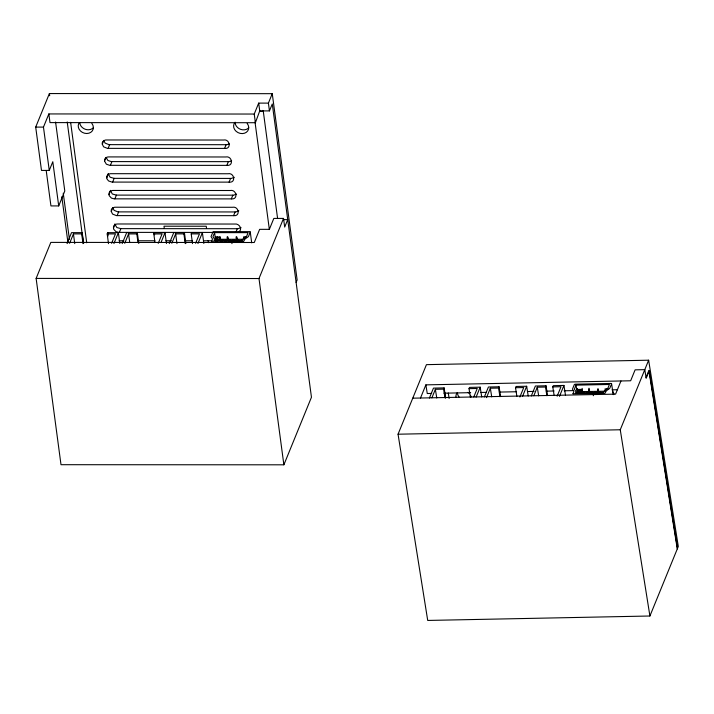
<?xml version="1.0" encoding="UTF-8"?>
<svg xmlns="http://www.w3.org/2000/svg" width="714" height="714" viewBox="0 0 714 714"><rect width="100%" height="100%" fill="white"/><g stroke="black" fill="none" stroke-linecap="round" stroke-linejoin="round"><path stroke-width="1.07" d="M578.768 391.058L579.009 389.469L578.251 392.852L578.652 391.861M217.092 237.851L216.645 240.368L217.44 236.986L217.092 237.851L219.519 237.86L219.867 236.986L219.957 239.368M46.214 170.566L50.935 205.918L58.709 205.918L52.8 161.73L49.257 170.423L41.483 170.423L35.7 127.101L49.391 93.561L272.257 93.677L297.131 279.959L296.123 282.441M49.257 170.423L43.465 127.101L48.847 113.937L254.229 114.044L258.691 103.111L268.402 103.119L272.257 93.677M58.709 205.918L64.787 191.013L55.576 122.023M48.847 113.937L49.998 122.603L255.389 122.71L259.735 110.911L269.446 110.911L272.284 103.958L311.456 397.243L283.877 464.814L61.002 464.698L36.128 278.415L50.828 242.394L254.273 242.501L259.646 229.337L269.365 229.337L273.819 218.413L283.529 218.413L284.69 227.079L287.733 219.626L283.413 219.626M102.289 144.157C101.593 141.479 104.646 139.614 107.02 139.971L223.464 140.033C229.801 138.578 231.809 149.378 224.58 148.414L107.43 148.369L103.575 146.816L102.289 144.157L103.807 140.435L105.101 143.095L108.947 144.639L226.811 144.701L229.355 143.951M67.062 243.572L71.525 232.648L82.208 232.648L83.654 243.483M108.135 148.351L109.661 144.63M69.588 243.331L73.444 233.889L81.699 233.889L82.208 232.648M104.547 161.114C103.851 158.428 106.913 156.562 109.287 156.919L225.722 156.982C232.068 155.527 234.067 166.335 226.847 165.371L109.697 165.318L106.359 164.193L104.547 161.114L106.074 157.383L107.885 160.471L111.214 161.596L229.078 161.65L231.622 160.9M110.402 165.309L111.928 161.578M106.788 177.875C106.091 175.198 109.153 173.332 111.527 173.689L227.962 173.752C234.308 172.297 236.307 183.096 229.087 182.132L111.928 182.088L108.599 180.963L107.011 179L106.788 177.875L108.216 173.591M112.642 182.07L114.16 178.348L231.318 178.42L234.353 177.304M109.028 194.645C108.332 191.959 111.393 190.094 113.758 190.451L230.203 190.513C236.548 189.058 238.547 199.858 231.327 198.894L114.169 198.849L111.429 198.099L109.251 195.761L109.028 194.645L110.456 190.352M114.883 198.84L116.4 195.109L233.558 195.181L236.593 194.065M111.268 211.406C110.572 208.729 113.624 206.864 115.998 207.221L232.443 207.283C238.779 205.828 240.788 216.628 233.558 215.664L116.409 215.61L112.553 214.066L111.268 211.406L112.785 207.685L114.079 210.335L117.935 211.888L235.798 211.951L238.833 210.826M108.492 243.652L107.189 233.906L107.698 232.666L118.381 232.666L119.827 243.501M117.123 215.601L118.64 211.88M213.62 232.416L118.649 232.38L115.909 231.622L113.731 229.292L113.508 228.177L114.936 223.884M111.589 243.349L115.445 233.906L107.189 233.906M113.919 243.599L118.381 232.666M119.363 232.371L120.88 228.641L238.039 228.712L241.064 227.596M122.192 243.608L126.655 232.675L137.338 232.675L138.784 243.51M124.727 243.358L128.574 233.915L136.829 233.924L137.338 232.675M154.983 242.59L153.822 233.933L154.331 232.684L165.014 232.693L166.46 243.528M158.231 243.376L162.078 233.933L153.822 233.933M160.962 242.635L165.014 232.693M169.289 243.563L173.743 232.63L184.426 232.639L185.872 243.465M171.815 243.313L175.671 233.88L183.917 233.88L184.426 232.639M224.58 148.414L226.106 144.692M192.503 243.635L191.209 233.88L191.709 232.639L202.392 232.648L203.838 243.474M226.847 165.371L228.364 161.641M195.609 243.331L199.456 233.889L191.209 233.88M197.93 243.581L202.392 232.648M229.087 182.132L230.604 178.402M262.422 110.911L262.627 110.411L263.305 111.411L277.576 218.323M214.593 232.63L213.075 236.352A2.017 0.982 -7.6 0 0 213.111 236.825L214.307 238.744A2.017 0.982 -7.6 0 1 214.334 239.208L214.254 240.448L242.055 240.466L242.983 239.226A2.017 0.982 -7.6 0 1 243.403 238.762L246.16 236.843A2.017 0.982 -7.6 0 0 246.58 236.37L248.097 232.648L214.593 232.63L215.753 241.287M231.327 198.894L232.844 195.172M217.467 240.921L218.145 239.261L242.421 239.279L242.706 241.403M233.558 215.664L235.084 211.933M232.041 240.466L231.925 243.626M236.182 231.497L237.325 228.703M241.743 240.93L242.421 239.279M245.25 237.869L245.607 237.003M283.877 464.814L258.995 278.531L283.529 218.413M398.055 434.21L426.445 364.649L648.642 360.204L678.3 546.442L649.91 616.004L427.713 620.439L398.055 434.21L620.261 429.766L648.642 360.204M420.501 398.028L425.874 384.864L630.649 380.776L635.112 369.843L644.796 369.647L646.17 378.313L649.213 370.861L677.488 548.432M429.4 398.055L433.46 388.113L444.108 387.898L445.661 397.644M431.908 397.805L435.37 389.308L443.599 389.148L444.108 387.898M470.401 397.296L469.018 388.639L469.526 387.399L480.174 387.184L481.727 396.93M473.784 396.966L477.247 388.47L469.018 388.639M476.122 397.118L480.174 387.184M484.369 396.957L488.43 387.015L499.077 386.801L500.63 396.547M486.493 397.653L490.339 388.211L498.568 388.05L499.077 386.801M516.891 396.368L515.517 387.711L516.026 386.47L526.673 386.256L528.226 396.002M519.89 396.984L523.746 387.541L515.517 387.711M522.612 396.19L526.673 386.256M531.323 395.949L535.375 386.015L546.023 385.801L547.576 395.547M533.822 395.699L537.285 387.211L545.523 387.042L546.023 385.801M554.162 395.556L552.779 386.899L553.288 385.658L563.935 385.444L565.488 395.19M557.161 396.172L561.008 386.729L552.779 386.899M559.473 396.377L563.935 385.444M576.019 385.141L574.493 388.862A2.017 0.964 -9 0 0 574.529 389.326L575.716 391.21A2.017 0.964 -9 0 1 575.752 391.674L575.609 392.905L603.384 392.352L604.312 391.102A2.017 0.964 -9 0 1 604.731 390.629L607.48 388.675A2.017 0.964 -9 0 0 607.9 388.202L609.417 384.471L576.019 385.141L577.224 392.718M577.465 392.718L577.358 388.47L578.045 392.807M578.956 393.343L579.625 391.683L603.839 391.201L603.16 392.852M581.125 391.959L581.428 389.416L581.151 392.789M582.312 392.62L582.196 388.371M582.597 393.227L582.91 392.477L584.355 392.45L584.052 393.191M586.471 393.146L586.774 392.405L588.229 392.37L587.925 393.119M590.344 393.066L590.648 392.325L592.102 392.298L591.799 393.039M593.396 392.557L593.334 395.717M620.966 380.964L615.593 394.128L412.754 398.18M646.036 377.447L648.874 370.486L677.283 548.923M582.651 393.093L584.311 392.575L584.106 393.075M239.056 231.693C242.992 228.926 238.762 223.134 234.683 224.044L118.238 223.982C115.864 223.625 112.812 225.49 113.508 228.177M119.068 240.805L123.808 240.752M576.948 389.469L581.794 389.371M607.935 388.844L605.026 388.907L605.374 391.067M578.652 390.335L581.071 390.29M431.702 393.432L427.258 393.521L425.874 384.864M443.947 393.191L470.66 392.655M480.674 392.459L486.243 392.343M499.595 392.075L516.284 391.745M527.414 391.522L534.09 391.388M546.335 391.147L554.126 390.986M564.14 390.79L573.047 390.612M577.501 390.522L581.946 390.433M611.996 389.835L617.565 389.719M114.16 178.348L110.126 177.233L108.314 174.154M116.4 195.109L112.357 194.003L110.554 190.915M120.88 228.641L116.837 227.534L115.025 224.446M259.53 111.402L263.305 111.411M35.7 127.101L43.465 127.101M246.491 236.977L243.581 236.977L243.867 239.136M138.221 240.761L154.858 240.77M165.943 240.77L171.494 240.779M184.801 240.788L192.566 240.788M203.651 240.797L211.415 240.797M36.128 278.415L258.995 278.531M620.261 429.766L649.91 616.004M611.577 383.811L613.308 394.637M598.591 391.21L598.252 389.041L597.52 389.059L597.868 391.218M598.1 389.148L598.448 391.308M589.639 391.388L589.291 389.219L588.568 389.237L588.916 391.397M588.97 388.237L589.487 391.486M545.523 387.042L546.897 395.708M537.285 387.211L538.668 395.868M498.568 388.05L499.952 396.707M490.339 388.211L491.723 396.877M448.267 392.986L449.142 398.474M444.688 392.62L445.563 398.1M443.599 389.148L444.983 397.805M435.37 389.308L436.754 397.975M268.402 103.119L269.446 110.911M258.691 103.111L259.735 110.911M254.229 114.044L255.389 122.71M255.014 122.04L269.321 229.203M250.266 232.023L251.712 242.849M244.134 237.066L244.42 239.226M237.075 239.136L236.78 236.968L236.057 236.968L236.343 239.136M236.602 237.057L236.896 239.226M228.087 239.128L227.802 236.968L227.07 236.968L227.364 239.128M227.623 237.057L227.909 239.217M220.564 239.128L220.278 236.959L215.414 236.959L215.994 241.287M215.967 237.048L216.547 241.377M206.533 228.435L206.248 226.24L163.997 226.213L164.291 228.409M208.149 240.502L208.443 242.698M183.917 233.88L185.221 243.626M175.671 233.88L176.965 243.626M154.331 232.684L154.626 234.852M136.829 233.924L137.989 242.582M128.574 233.915L129.734 242.582M107.698 232.666L108.126 235.915M70.632 122.362L86.715 242.787M67.214 121.942L83.449 243.474M81.699 233.889L83.002 243.644M73.444 233.889L74.747 243.635M63.251 193.208L69.41 239.324M49.391 93.561L49.685 95.765M61.815 196.725L67.973 242.814M219.519 237.86L219.546 239.529M93.266 127.824A7.738 6.524 22.2 0 1 85.261 129.27A7.738 6.524 22.2 0 1 79.79 123.067M91.865 123.442A7.738 6.524 22.2 0 1 86.689 133.509A7.738 6.524 22.2 0 1 78.826 123.442M247.16 123.433A7.738 6.524 22.2 0 1 246.321 132.313A7.738 6.524 22.2 0 1 236.075 131.278A7.738 6.524 22.2 0 1 235.138 122.21M248.722 127.824A7.738 6.524 22.2 0 1 240.761 129.395A7.738 6.524 22.2 0 1 235.183 123.263M459.057 396.939A7.738 6.524 22.2 0 1 457.522 393.61M456.005 397.332A7.738 6.524 22.2 0 1 457.442 392.539M468.054 392.334A7.738 6.524 22.2 0 1 469.473 393.7M470.472 395.297A7.738 6.524 22.2 0 1 471.008 397.029M614.058 393.941A7.738 6.524 22.2 0 1 612.451 390.62M211.576 241.234L243.59 241.466L244.929 239.226A2.017 0.982 -7.6 0 1 245.348 238.762L248.106 236.843A2.017 0.982 -7.6 0 0 248.526 236.37L250.248 232.148A1 0.482 -7.6 0 0 249.481 231.648L214.03 231.631A1 0.482 -7.6 0 0 212.861 232.13L211.13 236.352A2.017 0.982 -7.6 0 0 211.165 236.825L212.361 238.744A2.017 0.982 -7.6 0 1 212.397 239.208L211.576 241.234M572.994 393.735L604.919 393.307L606.248 391.067A2.017 0.964 -9 0 1 606.668 390.594L609.417 388.63A2.017 0.964 -9 0 0 609.836 388.157L611.559 383.936A1 0.482 -9 0 0 610.791 383.463L575.457 384.168A1 0.482 -9 0 0 574.288 384.685L572.557 388.907A2.017 0.964 -9 0 0 572.592 389.371L573.779 391.254A2.017 0.964 -9 0 1 573.815 391.709L573.003 393.7M221.429 240.136L221.126 240.877L222.581 240.886L222.884 240.136L221.429 240.136M225.312 240.136L225.008 240.886L226.472 240.886L226.775 240.136L225.312 240.136M229.203 240.136L228.899 240.886L230.354 240.886L230.658 240.145L229.203 240.136M233.085 240.145L232.782 240.886L234.237 240.886L234.54 240.145L233.085 240.145M236.968 240.145L236.664 240.886L238.119 240.886L238.422 240.145L236.968 240.145M594.521 392.245L594.218 392.995L595.672 392.959L595.976 392.218L594.521 392.245M598.394 392.173L598.091 392.914L599.546 392.887L599.849 392.138L598.394 392.173M221.385 240.252L221.179 240.752L222.839 240.261L221.385 240.252M225.276 240.261L225.062 240.752L226.731 240.261L225.276 240.261M229.158 240.261L228.944 240.761L230.613 240.261L229.158 240.261M233.041 240.261L232.835 240.761L234.495 240.27L233.041 240.261M236.923 240.261L236.718 240.761L238.378 240.27L236.923 240.261M586.738 392.522L586.524 393.021L588.184 392.495L586.738 392.522M590.603 392.441L590.398 392.941L592.058 392.423L590.603 392.441M594.476 392.37L594.271 392.861L595.931 392.343L594.476 392.37M598.35 392.289L598.145 392.789L599.805 392.263L598.35 392.289"/></g></svg>
